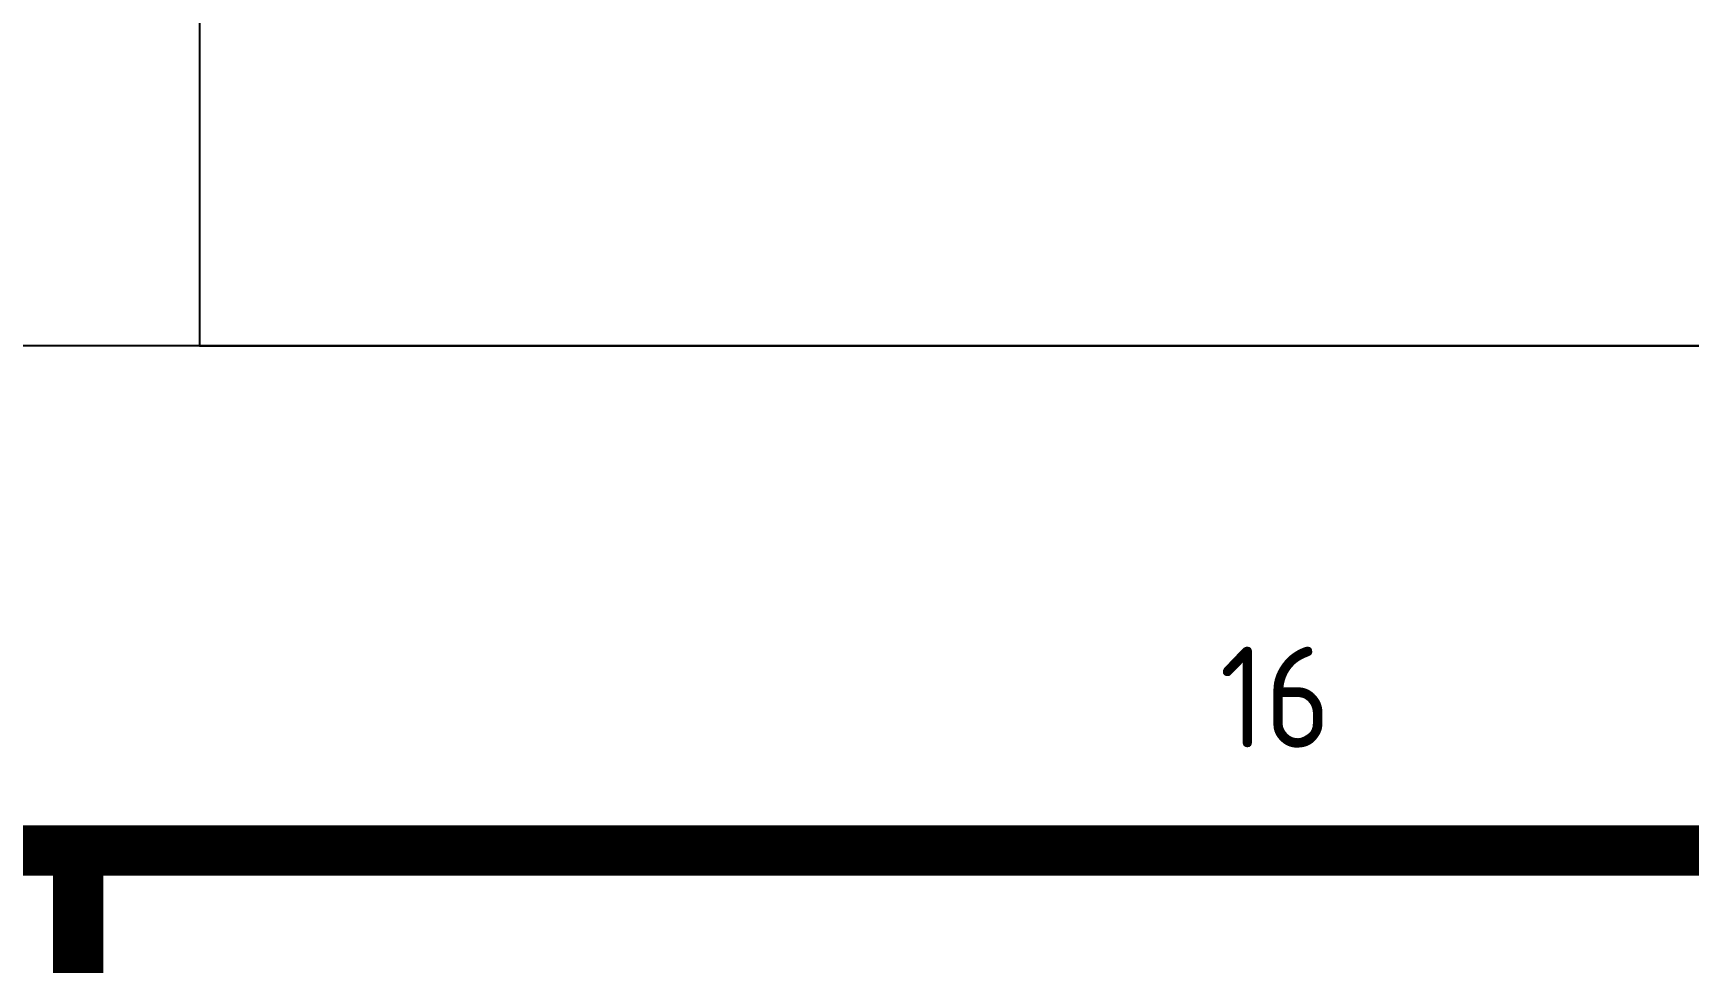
# Model space of a CAD drawing. Extents: x 815029915 to 815825525, y 579155098 to 579748855.
# Drawn here: x 815657272 to 815660553, y 579305796 to 579307638 of the extents above; entities that cross this region are included whole.
import ezdxf
from ezdxf.enums import TextEntityAlignment as Align

# ---------------------------------------------------------------- set-up
doc = ezdxf.new("R2010")
doc.units = 0
doc.header["$LTSCALE"] = 100
doc.header["$MEASUREMENT"] = 0
doc.layers.add('TK', color=7, linetype='Continuous')
doc.layers.add('zm', color=1, linetype='Continuous')
doc.styles.add('ISOCP', font='isocp.shx', dxfattribs={"bigfont": 'gbcbig.shx'})

# ---------------------------------------------------------------- blocks, each defined once
blk = doc.blocks.new('CCIAD-TK-A2-图签')
at = {"layer": 'TK', "color": 0}
blk.add_line((529.286, 409.65), (584, 409.65), dxfattribs=at)
at = {"layer": 'TK', "const_width": 1}
blk.add_lwpolyline([(529.286, 10.457), (529.286, 410)], dxfattribs=at)
blk = doc.blocks.new('l')
at = {"layer": 'TK'}
blk.add_lwpolyline([(815463677.3, 579451444.5), (815463677.3, 579409444.5), (815547777.3, 579409444.5), (815547777.3, 579451444.5)], close=True, dxfattribs=at)

msp = doc.modelspace()

# ---------------------------------------------------------------- linework, layer by layer
at = {"layer": 'TK'}
msp.add_lwpolyline([(815579733.2, 579307018.6), (815579733.2, 579265018.6), (815663833.2, 579265018.6), (815663833.2, 579307018.6)], close=True, dxfattribs=at)
at = {"layer": 'TK', "const_width": 100}
msp.add_lwpolyline([(815582233.2, 579266064.2), (815582233.2, 579306018.6), (815662833.2, 579306018.6), (815662833.2, 579266064.2)], close=True, dxfattribs=at)
at = {"layer": 'zm', "color": 1}
msp.add_lwpolyline([(815657602.3, 579307018.6), (815663833.2, 579307018.6), (815663833.2, 579313072.2), (815657602.3, 579313072.2)], close=True, dxfattribs=at)

# ---------------------------------------------------------------- block references
at = {"layer": 'TK', "xscale": 100, "yscale": 100, "zscale": 100}
msp.add_blockref('CCIAD-TK-A2-图签', (815604433.2, 579265018.6), dxfattribs=at)
at = {"layer": 'zm', "color": 1}
msp.add_blockref('l', (116055.9, -144425.9), dxfattribs=at)

# ---------------------------------------------------------------- texts
at = {"layer": 'TK', "style": 'ISOCP'}
msp.add_text('16', height=200, dxfattribs=at).set_placement((815659733.2, 579306322.4), align=Align.MIDDLE)

doc.saveas('drawing.dxf')
